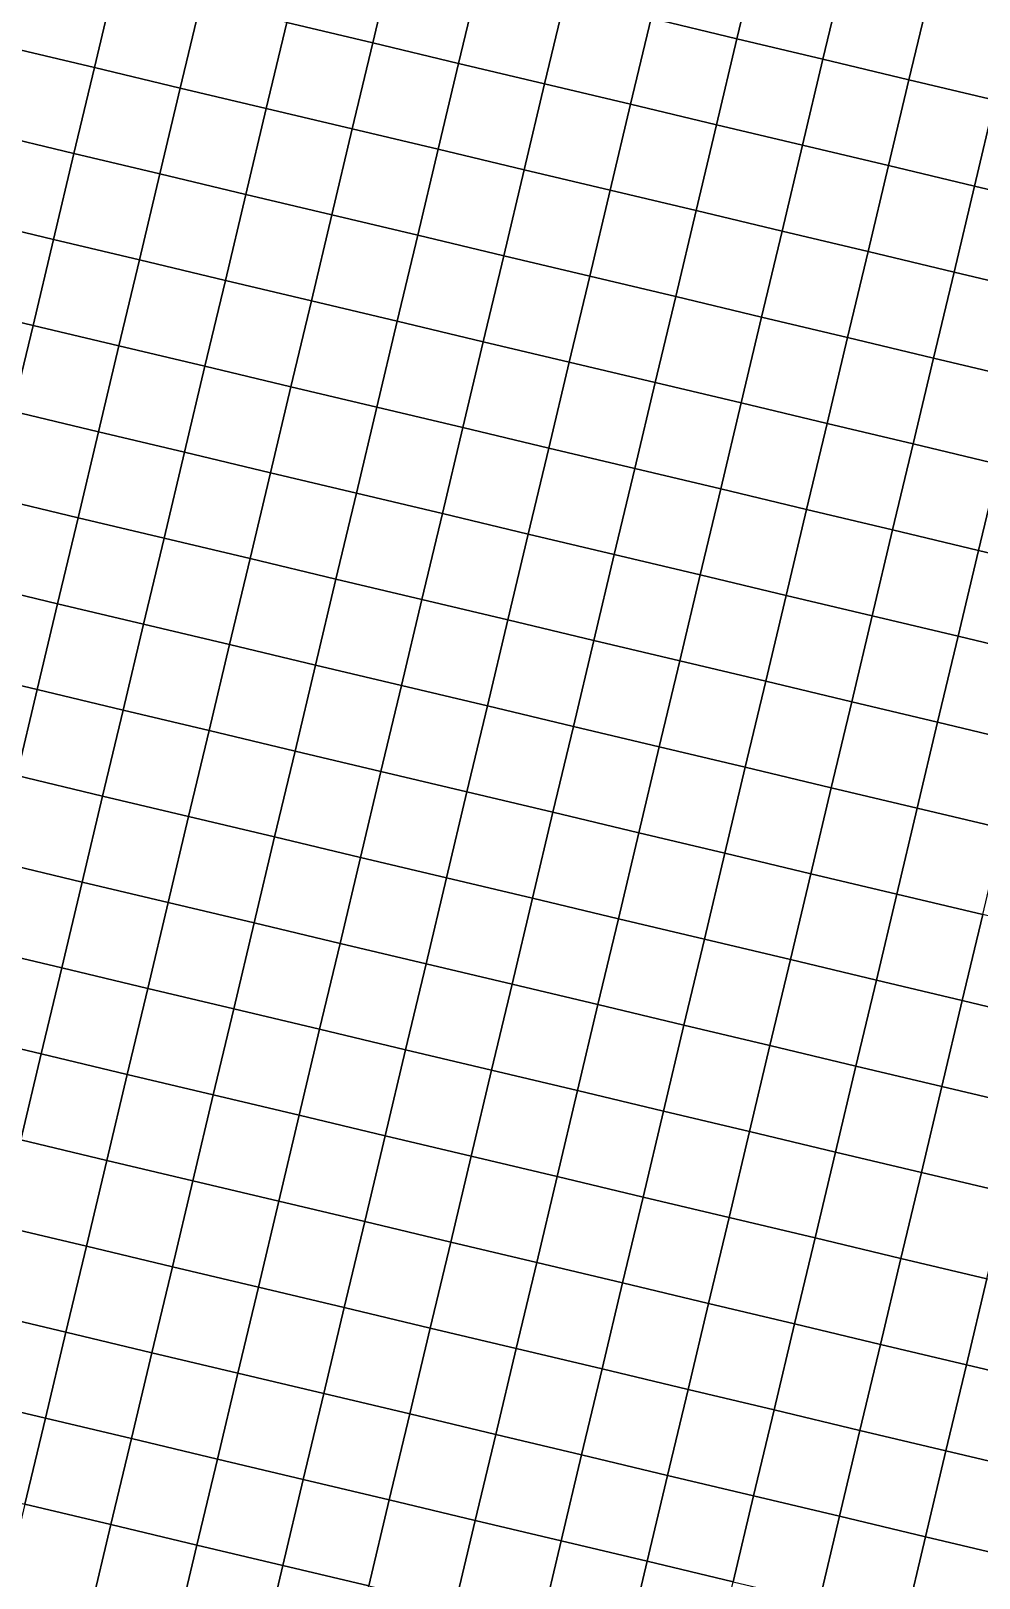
# Model space of a CAD drawing. Header units: metres. Extents: x 0.3 to 9.7, y -5.33 to 3.34.
# Drawn here: x 3.896 to 4.969, y -1.431 to 0.32 of the extents above; entities that cross this region are included whole.
import ezdxf

# ---------------------------------------------------------------- set-up
doc = ezdxf.new("R2010")
doc.units = ezdxf.units.M

msp = doc.modelspace()

# ---------------------------------------------------------------- linework, layer by layer
at = {"layer": 'C2_v2'}
for points in [[(4.2083, 0.427, -3.1062), (4.1851, 0.3297, -3.1166), (4.2824, 0.3065, -3.1062), (4.3056, 0.4038, -3.0946)], [(4.6206, 0.4317, -3.0964), (4.5974, 0.3344, -3.0922), (4.6947, 0.3112, -3.1057), (4.7179, 0.4085, -3.1023)], [(4.3056, 0.4038, -3.0946), (4.2824, 0.3065, -3.1062), (4.3797, 0.2834, -3.098), (4.4029, 0.3807, -3.0846)], [(4.7179, 0.4085, -3.1023), (4.6947, 0.3112, -3.1057), (4.792, 0.2881, -3.1088), (4.8151, 0.3854, -3.1059)], [(3.8933, 0.3991, -3.1587), (3.8701, 0.3018, -3.1673), (3.9674, 0.2787, -3.1427), (3.9906, 0.376, -3.1358)], [(4.8151, 0.3854, -3.1059), (4.792, 0.2881, -3.1088), (4.8893, 0.2649, -3.1054), (4.9124, 0.3622, -3.1014)], [(3.9906, 0.376, -3.1358), (3.9674, 0.2787, -3.1427), (4.0647, 0.2555, -3.1262), (4.0879, 0.3528, -3.1192)], [(4.4029, 0.3807, -3.0846), (4.3797, 0.2834, -3.098), (4.477, 0.2602, -3.1001), (4.5001, 0.3575, -3.0905)], [(4.0879, 0.3528, -3.1192), (4.0647, 0.2555, -3.1262), (4.162, 0.2324, -3.1248), (4.1851, 0.3297, -3.1166)], [(4.5001, 0.3575, -3.0905), (4.477, 0.2602, -3.1001), (4.5743, 0.2371, -3.1001), (4.5974, 0.3344, -3.0922)], [(4.9124, 0.3622, -3.1014), (4.8893, 0.2649, -3.1054), (4.9866, 0.2418, -3.1058), (5.0097, 0.3391, -3.1025)], [(4.5974, 0.3344, -3.0922), (4.5743, 0.2371, -3.1001), (4.6716, 0.214, -3.113), (4.6947, 0.3112, -3.1057)], [(4.1851, 0.3297, -3.1166), (4.162, 0.2324, -3.1248), (4.2593, 0.2093, -3.1153), (4.2824, 0.3065, -3.1062)], [(3.8701, 0.3018, -3.1673), (3.847, 0.2046, -3.1746), (3.9443, 0.1814, -3.1502), (3.9674, 0.2787, -3.1427)], [(4.2824, 0.3065, -3.1062), (4.2593, 0.2093, -3.1153), (4.3566, 0.1861, -3.1046), (4.3797, 0.2834, -3.098)], [(4.6947, 0.3112, -3.1057), (4.6716, 0.214, -3.113), (4.7688, 0.1908, -3.1165), (4.792, 0.2881, -3.1088)], [(4.3797, 0.2834, -3.098), (4.3566, 0.1861, -3.1046), (4.4538, 0.163, -3.1056), (4.477, 0.2602, -3.1001)], [(4.792, 0.2881, -3.1088), (4.7688, 0.1908, -3.1165), (4.8661, 0.1677, -3.1191), (4.8893, 0.2649, -3.1054)], [(3.9674, 0.2787, -3.1427), (3.9443, 0.1814, -3.1502), (4.0416, 0.1583, -3.1334), (4.0647, 0.2555, -3.1262)], [(4.8893, 0.2649, -3.1054), (4.8661, 0.1677, -3.1191), (4.9634, 0.1445, -3.1174), (4.9866, 0.2418, -3.1058)], [(4.0647, 0.2555, -3.1262), (4.0416, 0.1583, -3.1334), (4.1388, 0.1351, -3.1313), (4.162, 0.2324, -3.1248)], [(4.477, 0.2602, -3.1001), (4.4538, 0.163, -3.1056), (4.5511, 0.1398, -3.1038), (4.5743, 0.2371, -3.1001)], [(4.162, 0.2324, -3.1248), (4.1388, 0.1351, -3.1313), (4.2361, 0.112, -3.1203), (4.2593, 0.2093, -3.1153)], [(4.5743, 0.2371, -3.1001), (4.5511, 0.1398, -3.1038), (4.6484, 0.1167, -3.1116), (4.6716, 0.214, -3.113)], [(4.9866, 0.2418, -3.1058), (4.9634, 0.1445, -3.1174), (5.0607, 0.1214, -3.1044), (5.0838, 0.2187, -3.095)], [(4.6716, 0.214, -3.113), (4.6484, 0.1167, -3.1116), (4.7457, 0.0935, -3.1208), (4.7688, 0.1908, -3.1165)], [(3.847, 0.2046, -3.1746), (3.8238, 0.1073, -3.1803), (3.9211, 0.0841, -3.1563), (3.9443, 0.1814, -3.1502)], [(4.2593, 0.2093, -3.1153), (4.2361, 0.112, -3.1203), (4.3334, 0.0888, -3.1075), (4.3566, 0.1861, -3.1046)], [(3.9443, 0.1814, -3.1502), (3.9211, 0.0841, -3.1563), (4.0184, 0.061, -3.1396), (4.0416, 0.1583, -3.1334)], [(4.3566, 0.1861, -3.1046), (4.3334, 0.0888, -3.1075), (4.4307, 0.0657, -3.1071), (4.4538, 0.163, -3.1056)], [(4.7688, 0.1908, -3.1165), (4.7457, 0.0935, -3.1208), (4.843, 0.0704, -3.1181), (4.8661, 0.1677, -3.1191)], [(4.0416, 0.1583, -3.1334), (4.0184, 0.061, -3.1396), (4.1157, 0.0378, -3.1356), (4.1388, 0.1351, -3.1313)], [(4.4538, 0.163, -3.1056), (4.4307, 0.0657, -3.1071), (4.528, 0.0425, -3.1033), (4.5511, 0.1398, -3.1038)], [(4.8661, 0.1677, -3.1191), (4.843, 0.0704, -3.1181), (4.9403, 0.0472, -3.1176), (4.9634, 0.1445, -3.1174)], [(4.9634, 0.1445, -3.1174), (4.9403, 0.0472, -3.1176), (5.0376, 0.0241, -3.1046), (5.0607, 0.1214, -3.1044)], [(4.1388, 0.1351, -3.1313), (4.1157, 0.0378, -3.1356), (4.213, 0.0147, -3.1225), (4.2361, 0.112, -3.1203)], [(4.5511, 0.1398, -3.1038), (4.528, 0.0425, -3.1033), (4.6253, 0.0194, -3.1076), (4.6484, 0.1167, -3.1116)], [(3.8238, 0.1073, -3.1803), (3.8007, 0.01, -3.1761), (3.898, -0.0132, -3.1534), (3.9211, 0.0841, -3.1563)], [(4.2361, 0.112, -3.1203), (4.213, 0.0147, -3.1225), (4.3103, -0.0085, -3.1068), (4.3334, 0.0888, -3.1075)], [(4.6484, 0.1167, -3.1116), (4.6253, 0.0194, -3.1076), (4.7226, -0.0038, -3.1109), (4.7457, 0.0935, -3.1208)], [(4.3334, 0.0888, -3.1075), (4.3103, -0.0085, -3.1068), (4.4076, -0.0316, -3.1027), (4.4307, 0.0657, -3.1071)], [(4.7457, 0.0935, -3.1208), (4.7226, -0.0038, -3.1109), (4.8198, -0.0269, -3.1093), (4.843, 0.0704, -3.1181)], [(3.9211, 0.0841, -3.1563), (3.898, -0.0132, -3.1534), (3.9953, -0.0363, -3.1376), (4.0184, 0.061, -3.1396)], [(4.843, 0.0704, -3.1181), (4.8198, -0.0269, -3.1093), (4.9171, -0.0501, -3.1086), (4.9403, 0.0472, -3.1176)], [(4.0184, 0.061, -3.1396), (3.9953, -0.0363, -3.1376), (4.0926, -0.0595, -3.1324), (4.1157, 0.0378, -3.1356)], [(4.4307, 0.0657, -3.1071), (4.4076, -0.0316, -3.1027), (4.5048, -0.0548, -3.0969), (4.528, 0.0425, -3.1033)], [(4.1157, 0.0378, -3.1356), (4.0926, -0.0595, -3.1324), (4.1898, -0.0826, -3.119), (4.213, 0.0147, -3.1225)], [(4.528, 0.0425, -3.1033), (4.5048, -0.0548, -3.0969), (4.6021, -0.0779, -3.0988), (4.6253, 0.0194, -3.1076)], [(4.9403, 0.0472, -3.1176), (4.9171, -0.0501, -3.1086), (5.0144, -0.0732, -3.0968), (5.0376, 0.0241, -3.1046)], [(4.6253, 0.0194, -3.1076), (4.6021, -0.0779, -3.0988), (4.6994, -0.101, -3.0965), (4.7226, -0.0038, -3.1109)], [(3.8007, 0.01, -3.1761), (3.7776, -0.0873, -3.1614), (3.8748, -0.1104, -3.1417), (3.898, -0.0132, -3.1534)], [(4.213, 0.0147, -3.1225), (4.1898, -0.0826, -3.119), (4.2871, -0.1057, -3.1041), (4.3103, -0.0085, -3.1068)], [(3.898, -0.0132, -3.1534), (3.8748, -0.1104, -3.1417), (3.9721, -0.1336, -3.1287), (3.9953, -0.0363, -3.1376)], [(4.3103, -0.0085, -3.1068), (4.2871, -0.1057, -3.1041), (4.3844, -0.1289, -3.1002), (4.4076, -0.0316, -3.1027)], [(4.7226, -0.0038, -3.1109), (4.6994, -0.101, -3.0965), (4.7967, -0.1242, -3.0918), (4.8198, -0.0269, -3.1093)], [(4.4076, -0.0316, -3.1027), (4.3844, -0.1289, -3.1002), (4.4817, -0.152, -3.0951), (4.5048, -0.0548, -3.0969)], [(4.8198, -0.0269, -3.1093), (4.7967, -0.1242, -3.0918), (4.894, -0.1473, -3.0895), (4.9171, -0.0501, -3.1086)], [(3.9953, -0.0363, -3.1376), (3.9721, -0.1336, -3.1287), (4.0694, -0.1567, -3.1221), (4.0926, -0.0595, -3.1324)], [(4.9171, -0.0501, -3.1086), (4.894, -0.1473, -3.0895), (4.9913, -0.1705, -3.084), (5.0144, -0.0732, -3.0968)], [(4.0926, -0.0595, -3.1324), (4.0694, -0.1567, -3.1221), (4.1667, -0.1799, -3.1119), (4.1898, -0.0826, -3.119)], [(4.5048, -0.0548, -3.0969), (4.4817, -0.152, -3.0951), (4.579, -0.1752, -3.0969), (4.6021, -0.0779, -3.0988)], [(4.1898, -0.0826, -3.119), (4.1667, -0.1799, -3.1119), (4.264, -0.203, -3.1018), (4.2871, -0.1057, -3.1041)], [(4.6021, -0.0779, -3.0988), (4.579, -0.1752, -3.0969), (4.6763, -0.1983, -3.0926), (4.6994, -0.101, -3.0965)], [(4.6994, -0.101, -3.0965), (4.6763, -0.1983, -3.0926), (4.7735, -0.2215, -3.0854), (4.7967, -0.1242, -3.0918)], [(3.8748, -0.1104, -3.1417), (3.8517, -0.2077, -3.1352), (3.949, -0.2309, -3.1232), (3.9721, -0.1336, -3.1287)], [(4.2871, -0.1057, -3.1041), (4.264, -0.203, -3.1018), (4.3613, -0.2262, -3.0998), (4.3844, -0.1289, -3.1002)], [(3.9721, -0.1336, -3.1287), (3.949, -0.2309, -3.1232), (4.0463, -0.254, -3.1156), (4.0694, -0.1567, -3.1221)], [(4.3844, -0.1289, -3.1002), (4.3613, -0.2262, -3.0998), (4.4585, -0.2493, -3.0973), (4.4817, -0.152, -3.0951)], [(4.7967, -0.1242, -3.0918), (4.7735, -0.2215, -3.0854), (4.8708, -0.2446, -3.0863), (4.894, -0.1473, -3.0895)], [(4.0694, -0.1567, -3.1221), (4.0463, -0.254, -3.1156), (4.1436, -0.2772, -3.1075), (4.1667, -0.1799, -3.1119)], [(4.4817, -0.152, -3.0951), (4.4585, -0.2493, -3.0973), (4.5558, -0.2725, -3.0998), (4.579, -0.1752, -3.0969)], [(4.894, -0.1473, -3.0895), (4.8708, -0.2446, -3.0863), (4.9681, -0.2678, -3.0831), (4.9913, -0.1705, -3.084)], [(4.9913, -0.1705, -3.084), (4.9681, -0.2678, -3.0831), (5.0654, -0.2909, -3.0671), (5.0885, -0.1936, -3.0671)], [(4.1667, -0.1799, -3.1119), (4.1436, -0.2772, -3.1075), (4.2408, -0.3003, -3.0981), (4.264, -0.203, -3.1018)], [(4.579, -0.1752, -3.0969), (4.5558, -0.2725, -3.0998), (4.6531, -0.2956, -3.0931), (4.6763, -0.1983, -3.0926)], [(3.8517, -0.2077, -3.1352), (3.8286, -0.305, -3.1321), (3.9258, -0.3282, -3.1187), (3.949, -0.2309, -3.1232)], [(4.264, -0.203, -3.1018), (4.2408, -0.3003, -3.0981), (4.3381, -0.3235, -3.0963), (4.3613, -0.2262, -3.0998)], [(4.6763, -0.1983, -3.0926), (4.6531, -0.2956, -3.0931), (4.7504, -0.3188, -3.0892), (4.7735, -0.2215, -3.0854)], [(4.3613, -0.2262, -3.0998), (4.3381, -0.3235, -3.0963), (4.4354, -0.3466, -3.0947), (4.4585, -0.2493, -3.0973)], [(4.7735, -0.2215, -3.0854), (4.7504, -0.3188, -3.0892), (4.8477, -0.3419, -3.0943), (4.8708, -0.2446, -3.0863)], [(3.949, -0.2309, -3.1232), (3.9258, -0.3282, -3.1187), (4.0231, -0.3513, -3.1098), (4.0463, -0.254, -3.1156)], [(4.8708, -0.2446, -3.0863), (4.8477, -0.3419, -3.0943), (4.945, -0.3651, -3.0916), (4.9681, -0.2678, -3.0831)], [(4.0463, -0.254, -3.1156), (4.0231, -0.3513, -3.1098), (4.1204, -0.3745, -3.102), (4.1436, -0.2772, -3.1075)], [(4.4585, -0.2493, -3.0973), (4.4354, -0.3466, -3.0947), (4.5327, -0.3698, -3.0964), (4.5558, -0.2725, -3.0998)], [(4.1436, -0.2772, -3.1075), (4.1204, -0.3745, -3.102), (4.2177, -0.3976, -3.0941), (4.2408, -0.3003, -3.0981)], [(4.5558, -0.2725, -3.0998), (4.5327, -0.3698, -3.0964), (4.63, -0.3929, -3.087), (4.6531, -0.2956, -3.0931)], [(4.9681, -0.2678, -3.0831), (4.945, -0.3651, -3.0916), (5.0423, -0.3882, -3.0752), (5.0654, -0.2909, -3.0671)], [(4.6531, -0.2956, -3.0931), (4.63, -0.3929, -3.087), (4.7273, -0.416, -3.0852), (4.7504, -0.3188, -3.0892)], [(3.8286, -0.305, -3.1321), (3.8054, -0.4023, -3.1338), (3.9027, -0.4254, -3.1199), (3.9258, -0.3282, -3.1187)], [(4.2408, -0.3003, -3.0981), (4.2177, -0.3976, -3.0941), (4.315, -0.4207, -3.0927), (4.3381, -0.3235, -3.0963)], [(3.9258, -0.3282, -3.1187), (3.9027, -0.4254, -3.1199), (4, -0.4486, -3.1088), (4.0231, -0.3513, -3.1098)], [(4.3381, -0.3235, -3.0963), (4.315, -0.4207, -3.0927), (4.4123, -0.4439, -3.0897), (4.4354, -0.3466, -3.0947)], [(4.7504, -0.3188, -3.0892), (4.7273, -0.416, -3.0852), (4.8245, -0.4392, -3.0892), (4.8477, -0.3419, -3.0943)], [(4.4354, -0.3466, -3.0947), (4.4123, -0.4439, -3.0897), (4.5095, -0.467, -3.0895), (4.5327, -0.3698, -3.0964)], [(4.8477, -0.3419, -3.0943), (4.8245, -0.4392, -3.0892), (4.9218, -0.4623, -3.0859), (4.945, -0.3651, -3.0916)], [(4.0231, -0.3513, -3.1098), (4, -0.4486, -3.1088), (4.0973, -0.4717, -3.0989), (4.1204, -0.3745, -3.102)], [(4.945, -0.3651, -3.0916), (4.9218, -0.4623, -3.0859), (5.0191, -0.4855, -3.0702), (5.0423, -0.3882, -3.0752)], [(4.1204, -0.3745, -3.102), (4.0973, -0.4717, -3.0989), (4.1945, -0.4949, -3.0903), (4.2177, -0.3976, -3.0941)], [(4.5327, -0.3698, -3.0964), (4.5095, -0.467, -3.0895), (4.6068, -0.4902, -3.0789), (4.63, -0.3929, -3.087)], [(3.8054, -0.4023, -3.1338), (3.7823, -0.4996, -3.1298), (3.8795, -0.5227, -3.1153), (3.9027, -0.4254, -3.1199)], [(4.2177, -0.3976, -3.0941), (4.1945, -0.4949, -3.0903), (4.2918, -0.518, -3.0872), (4.315, -0.4207, -3.0927)], [(4.63, -0.3929, -3.087), (4.6068, -0.4902, -3.0789), (4.7041, -0.5133, -3.0767), (4.7273, -0.416, -3.0852)], [(4.7273, -0.416, -3.0852), (4.7041, -0.5133, -3.0767), (4.8014, -0.5365, -3.0773), (4.8245, -0.4392, -3.0892)], [(3.9027, -0.4254, -3.1199), (3.8795, -0.5227, -3.1153), (3.9768, -0.5459, -3.1047), (4, -0.4486, -3.1088)], [(4.315, -0.4207, -3.0927), (4.2918, -0.518, -3.0872), (4.3891, -0.5412, -3.0848), (4.4123, -0.4439, -3.0897)], [(4, -0.4486, -3.1088), (3.9768, -0.5459, -3.1047), (4.0741, -0.569, -3.0936), (4.0973, -0.4717, -3.0989)], [(4.4123, -0.4439, -3.0897), (4.3891, -0.5412, -3.0848), (4.4864, -0.5643, -3.0825), (4.5095, -0.467, -3.0895)], [(4.8245, -0.4392, -3.0892), (4.8014, -0.5365, -3.0773), (4.8987, -0.5596, -3.0739), (4.9218, -0.4623, -3.0859)], [(4.0973, -0.4717, -3.0989), (4.0741, -0.569, -3.0936), (4.1714, -0.5922, -3.0834), (4.1945, -0.4949, -3.0903)], [(4.5095, -0.467, -3.0895), (4.4864, -0.5643, -3.0825), (4.5837, -0.5875, -3.0765), (4.6068, -0.4902, -3.0789)], [(4.9218, -0.4623, -3.0859), (4.8987, -0.5596, -3.0739), (4.996, -0.5828, -3.0624), (5.0191, -0.4855, -3.0702)], [(4.6068, -0.4902, -3.0789), (4.5837, -0.5875, -3.0765), (4.681, -0.6106, -3.0662), (4.7041, -0.5133, -3.0767)], [(4.1945, -0.4949, -3.0903), (4.1714, -0.5922, -3.0834), (4.2687, -0.6153, -3.0761), (4.2918, -0.518, -3.0872)], [(3.8795, -0.5227, -3.1153), (3.8564, -0.62, -3.1065), (3.9537, -0.6432, -3.0958), (3.9768, -0.5459, -3.1047)], [(4.2918, -0.518, -3.0872), (4.2687, -0.6153, -3.0761), (4.366, -0.6385, -3.0712), (4.3891, -0.5412, -3.0848)], [(4.7041, -0.5133, -3.0767), (4.681, -0.6106, -3.0662), (4.7783, -0.6338, -3.0638), (4.8014, -0.5365, -3.0773)], [(4.3891, -0.5412, -3.0848), (4.366, -0.6385, -3.0712), (4.4633, -0.6616, -3.0663), (4.4864, -0.5643, -3.0825)], [(4.8014, -0.5365, -3.0773), (4.7783, -0.6338, -3.0638), (4.8755, -0.6569, -3.0606), (4.8987, -0.5596, -3.0739)], [(3.9768, -0.5459, -3.1047), (3.9537, -0.6432, -3.0958), (4.051, -0.6663, -3.0842), (4.0741, -0.569, -3.0936)], [(4.8987, -0.5596, -3.0739), (4.8755, -0.6569, -3.0606), (4.9728, -0.68, -3.0515), (4.996, -0.5828, -3.0624)], [(4.0741, -0.569, -3.0936), (4.051, -0.6663, -3.0842), (4.1483, -0.6895, -3.0738), (4.1714, -0.5922, -3.0834)], [(4.4864, -0.5643, -3.0825), (4.4633, -0.6616, -3.0663), (4.5605, -0.6848, -3.0623), (4.5837, -0.5875, -3.0765)], [(4.1714, -0.5922, -3.0834), (4.1483, -0.6895, -3.0738), (4.2455, -0.7126, -3.0627), (4.2687, -0.6153, -3.0761)], [(4.5837, -0.5875, -3.0765), (4.5605, -0.6848, -3.0623), (4.6578, -0.7079, -3.0559), (4.681, -0.6106, -3.0662)], [(4.681, -0.6106, -3.0662), (4.6578, -0.7079, -3.0559), (4.7551, -0.731, -3.052), (4.7783, -0.6338, -3.0638)], [(3.8564, -0.62, -3.1065), (3.8333, -0.7173, -3.1005), (3.9305, -0.7404, -3.089), (3.9537, -0.6432, -3.0958)], [(4.2687, -0.6153, -3.0761), (4.2455, -0.7126, -3.0627), (4.3428, -0.7357, -3.0561), (4.366, -0.6385, -3.0712)], [(3.9537, -0.6432, -3.0958), (3.9305, -0.7404, -3.089), (4.0278, -0.7636, -3.0759), (4.051, -0.6663, -3.0842)], [(4.366, -0.6385, -3.0712), (4.3428, -0.7357, -3.0561), (4.4401, -0.7589, -3.0557), (4.4633, -0.6616, -3.0663)], [(4.7783, -0.6338, -3.0638), (4.7551, -0.731, -3.052), (4.8524, -0.7542, -3.0456), (4.8755, -0.6569, -3.0606)], [(4.4633, -0.6616, -3.0663), (4.4401, -0.7589, -3.0557), (4.5374, -0.782, -3.0491), (4.5605, -0.6848, -3.0623)], [(4.8755, -0.6569, -3.0606), (4.8524, -0.7542, -3.0456), (4.9497, -0.7773, -3.0384), (4.9728, -0.68, -3.0515)], [(4.051, -0.6663, -3.0842), (4.0278, -0.7636, -3.0759), (4.1251, -0.7867, -3.0624), (4.1483, -0.6895, -3.0738)], [(4.9728, -0.68, -3.0515), (4.9497, -0.7773, -3.0384), (5.047, -0.8005, -3.0325), (5.0701, -0.7032, -3.045)], [(4.1483, -0.6895, -3.0738), (4.1251, -0.7867, -3.0624), (4.2224, -0.8099, -3.0508), (4.2455, -0.7126, -3.0627)], [(4.5605, -0.6848, -3.0623), (4.5374, -0.782, -3.0491), (4.6347, -0.8052, -3.0445), (4.6578, -0.7079, -3.0559)], [(3.8333, -0.7173, -3.1005), (3.8101, -0.8146, -3.0975), (3.9074, -0.8377, -3.0853), (3.9305, -0.7404, -3.089)], [(4.2455, -0.7126, -3.0627), (4.2224, -0.8099, -3.0508), (4.3197, -0.833, -3.0424), (4.3428, -0.7357, -3.0561)], [(4.6578, -0.7079, -3.0559), (4.6347, -0.8052, -3.0445), (4.732, -0.8283, -3.0426), (4.7551, -0.731, -3.052)], [(4.7551, -0.731, -3.052), (4.732, -0.8283, -3.0426), (4.8292, -0.8515, -3.0361), (4.8524, -0.7542, -3.0456)], [(3.9305, -0.7404, -3.089), (3.9074, -0.8377, -3.0853), (4.0047, -0.8609, -3.0719), (4.0278, -0.7636, -3.0759)], [(4.3428, -0.7357, -3.0561), (4.3197, -0.833, -3.0424), (4.417, -0.8562, -3.0385), (4.4401, -0.7589, -3.0557)], [(4.0278, -0.7636, -3.0759), (4.0047, -0.8609, -3.0719), (4.102, -0.884, -3.0579), (4.1251, -0.7867, -3.0624)], [(4.4401, -0.7589, -3.0557), (4.417, -0.8562, -3.0385), (4.5142, -0.8793, -3.033), (4.5374, -0.782, -3.0491)], [(4.8524, -0.7542, -3.0456), (4.8292, -0.8515, -3.0361), (4.9265, -0.8746, -3.0301), (4.9497, -0.7773, -3.0384)], [(4.1251, -0.7867, -3.0624), (4.102, -0.884, -3.0579), (4.1992, -0.9072, -3.0416), (4.2224, -0.8099, -3.0508)], [(4.5374, -0.782, -3.0491), (4.5142, -0.8793, -3.033), (4.6115, -0.9025, -3.028), (4.6347, -0.8052, -3.0445)], [(4.9497, -0.7773, -3.0384), (4.9265, -0.8746, -3.0301), (5.0238, -0.8978, -3.0252), (5.047, -0.8005, -3.0325)], [(4.6347, -0.8052, -3.0445), (4.6115, -0.9025, -3.028), (4.7088, -0.9256, -3.0211), (4.732, -0.8283, -3.0426)], [(3.8101, -0.8146, -3.0975), (3.787, -0.9119, -3.0958), (3.8842, -0.935, -3.0843), (3.9074, -0.8377, -3.0853)], [(4.2224, -0.8099, -3.0508), (4.1992, -0.9072, -3.0416), (4.2965, -0.9303, -3.0314), (4.3197, -0.833, -3.0424)], [(3.9074, -0.8377, -3.0853), (3.8842, -0.935, -3.0843), (3.9815, -0.9582, -3.0696), (4.0047, -0.8609, -3.0719)], [(4.3197, -0.833, -3.0424), (4.2965, -0.9303, -3.0314), (4.3938, -0.9535, -3.0268), (4.417, -0.8562, -3.0385)], [(4.732, -0.8283, -3.0426), (4.7088, -0.9256, -3.0211), (4.8061, -0.9488, -3.0159), (4.8292, -0.8515, -3.0361)], [(4.417, -0.8562, -3.0385), (4.3938, -0.9535, -3.0268), (4.4911, -0.9766, -3.0195), (4.5142, -0.8793, -3.033)], [(4.8292, -0.8515, -3.0361), (4.8061, -0.9488, -3.0159), (4.9034, -0.9719, -3.014), (4.9265, -0.8746, -3.0301)], [(4.0047, -0.8609, -3.0719), (3.9815, -0.9582, -3.0696), (4.0788, -0.9813, -3.0568), (4.102, -0.884, -3.0579)], [(4.9265, -0.8746, -3.0301), (4.9034, -0.9719, -3.014), (5.0007, -0.995, -3.0105), (5.0238, -0.8978, -3.0252)], [(4.102, -0.884, -3.0579), (4.0788, -0.9813, -3.0568), (4.1761, -1.0045, -3.0386), (4.1992, -0.9072, -3.0416)], [(4.5142, -0.8793, -3.033), (4.4911, -0.9766, -3.0195), (4.5884, -0.9998, -3.0114), (4.6115, -0.9025, -3.028)], [(4.1992, -0.9072, -3.0416), (4.1761, -1.0045, -3.0386), (4.2734, -1.0276, -3.0271), (4.2965, -0.9303, -3.0314)], [(4.6115, -0.9025, -3.028), (4.5884, -0.9998, -3.0114), (4.6857, -1.0229, -3.0024), (4.7088, -0.9256, -3.0211)], [(4.7088, -0.9256, -3.0211), (4.6857, -1.0229, -3.0024), (4.783, -1.046, -2.9977), (4.8061, -0.9488, -3.0159)], [(3.8842, -0.935, -3.0843), (3.8611, -1.0323, -3.0804), (3.9584, -1.0554, -3.065), (3.9815, -0.9582, -3.0696)], [(4.2965, -0.9303, -3.0314), (4.2734, -1.0276, -3.0271), (4.3707, -1.0507, -3.0221), (4.3938, -0.9535, -3.0268)], [(3.9815, -0.9582, -3.0696), (3.9584, -1.0554, -3.065), (4.0557, -1.0786, -3.0508), (4.0788, -0.9813, -3.0568)], [(4.3938, -0.9535, -3.0268), (4.3707, -1.0507, -3.0221), (4.468, -1.0739, -3.0117), (4.4911, -0.9766, -3.0195)], [(4.8061, -0.9488, -3.0159), (4.783, -1.046, -2.9977), (4.8802, -1.0692, -3.0001), (4.9034, -0.9719, -3.014)], [(4.4911, -0.9766, -3.0195), (4.468, -1.0739, -3.0117), (4.5652, -1.097, -3.0006), (4.5884, -0.9998, -3.0114)], [(4.9034, -0.9719, -3.014), (4.8802, -1.0692, -3.0001), (4.9775, -1.0923, -2.9971), (5.0007, -0.995, -3.0105)], [(4.0788, -0.9813, -3.0568), (4.0557, -1.0786, -3.0508), (4.153, -1.1017, -3.0317), (4.1761, -1.0045, -3.0386)], [(4.1761, -1.0045, -3.0386), (4.153, -1.1017, -3.0317), (4.2502, -1.1249, -3.0182), (4.2734, -1.0276, -3.0271)], [(4.5884, -0.9998, -3.0114), (4.5652, -1.097, -3.0006), (4.6625, -1.1202, -2.9928), (4.6857, -1.0229, -3.0024)], [(3.8611, -1.0323, -3.0804), (3.838, -1.1296, -3.0704), (3.9352, -1.1527, -3.0551), (3.9584, -1.0554, -3.065)], [(4.2734, -1.0276, -3.0271), (4.2502, -1.1249, -3.0182), (4.3475, -1.148, -3.0113), (4.3707, -1.0507, -3.0221)], [(4.6857, -1.0229, -3.0024), (4.6625, -1.1202, -2.9928), (4.7598, -1.1433, -2.9883), (4.783, -1.046, -2.9977)], [(4.783, -1.046, -2.9977), (4.7598, -1.1433, -2.9883), (4.8571, -1.1665, -2.9923), (4.8802, -1.0692, -3.0001)], [(3.9584, -1.0554, -3.065), (3.9352, -1.1527, -3.0551), (4.0325, -1.1759, -3.0404), (4.0557, -1.0786, -3.0508)], [(4.3707, -1.0507, -3.0221), (4.3475, -1.148, -3.0113), (4.4448, -1.1712, -2.9997), (4.468, -1.0739, -3.0117)], [(4.0557, -1.0786, -3.0508), (4.0325, -1.1759, -3.0404), (4.1298, -1.199, -3.0189), (4.153, -1.1017, -3.0317)], [(4.468, -1.0739, -3.0117), (4.4448, -1.1712, -2.9997), (4.5421, -1.1943, -2.9878), (4.5652, -1.097, -3.0006)], [(4.8802, -1.0692, -3.0001), (4.8571, -1.1665, -2.9923), (4.9544, -1.1896, -2.9901), (4.9775, -1.0923, -2.9971)], [(4.153, -1.1017, -3.0317), (4.1298, -1.199, -3.0189), (4.2271, -1.2222, -3.0041), (4.2502, -1.1249, -3.0182)], [(4.5652, -1.097, -3.0006), (4.5421, -1.1943, -2.9878), (4.6394, -1.2175, -2.978), (4.6625, -1.1202, -2.9928)], [(4.9775, -1.0923, -2.9971), (4.9544, -1.1896, -2.9901), (5.0517, -1.2128, -2.9924), (5.0748, -1.1155, -3.0005)], [(4.6625, -1.1202, -2.9928), (4.6394, -1.2175, -2.978), (4.7367, -1.2406, -2.9733), (4.7598, -1.1433, -2.9883)], [(3.838, -1.1296, -3.0704), (3.8148, -1.2269, -3.0656), (3.9121, -1.25, -3.0501), (3.9352, -1.1527, -3.0551)], [(4.2502, -1.1249, -3.0182), (4.2271, -1.2222, -3.0041), (4.3244, -1.2453, -2.9964), (4.3475, -1.148, -3.0113)], [(3.9352, -1.1527, -3.0551), (3.9121, -1.25, -3.0501), (4.0094, -1.2732, -3.0346), (4.0325, -1.1759, -3.0404)], [(4.3475, -1.148, -3.0113), (4.3244, -1.2453, -2.9964), (4.4217, -1.2685, -2.985), (4.4448, -1.1712, -2.9997)], [(4.7598, -1.1433, -2.9883), (4.7367, -1.2406, -2.9733), (4.8339, -1.2638, -2.9784), (4.8571, -1.1665, -2.9923)], [(4.4448, -1.1712, -2.9997), (4.4217, -1.2685, -2.985), (4.5189, -1.2916, -2.9723), (4.5421, -1.1943, -2.9878)], [(4.8571, -1.1665, -2.9923), (4.8339, -1.2638, -2.9784), (4.9312, -1.2869, -2.9762), (4.9544, -1.1896, -2.9901)], [(4.0325, -1.1759, -3.0404), (4.0094, -1.2732, -3.0346), (4.1067, -1.2963, -3.0117), (4.1298, -1.199, -3.0189)], [(4.9544, -1.1896, -2.9901), (4.9312, -1.2869, -2.9762), (5.0285, -1.31, -2.9784), (5.0517, -1.2128, -2.9924)], [(4.1298, -1.199, -3.0189), (4.1067, -1.2963, -3.0117), (4.2039, -1.3195, -2.9966), (4.2271, -1.2222, -3.0041)], [(4.5421, -1.1943, -2.9878), (4.5189, -1.2916, -2.9723), (4.6162, -1.3148, -2.9616), (4.6394, -1.2175, -2.978)], [(4.2271, -1.2222, -3.0041), (4.2039, -1.3195, -2.9966), (4.3012, -1.3426, -2.9875), (4.3244, -1.2453, -2.9964)], [(4.6394, -1.2175, -2.978), (4.6162, -1.3148, -2.9616), (4.7135, -1.3379, -2.9571), (4.7367, -1.2406, -2.9733)], [(3.8148, -1.2269, -3.0656), (3.7917, -1.3242, -3.07), (3.8889, -1.3473, -3.0546), (3.9121, -1.25, -3.0501)], [(4.7367, -1.2406, -2.9733), (4.7135, -1.3379, -2.9571), (4.8108, -1.361, -2.9617), (4.8339, -1.2638, -2.9784)], [(3.9121, -1.25, -3.0501), (3.8889, -1.3473, -3.0546), (3.9862, -1.3704, -3.0384), (4.0094, -1.2732, -3.0346)], [(4.3244, -1.2453, -2.9964), (4.3012, -1.3426, -2.9875), (4.3985, -1.3657, -2.9744), (4.4217, -1.2685, -2.985)], [(4.0094, -1.2732, -3.0346), (3.9862, -1.3704, -3.0384), (4.0835, -1.3936, -3.0142), (4.1067, -1.2963, -3.0117)], [(4.4217, -1.2685, -2.985), (4.3985, -1.3657, -2.9744), (4.4958, -1.3889, -2.9619), (4.5189, -1.2916, -2.9723)], [(4.8339, -1.2638, -2.9784), (4.8108, -1.361, -2.9617), (4.9081, -1.3842, -2.9612), (4.9312, -1.2869, -2.9762)], [(4.5189, -1.2916, -2.9723), (4.4958, -1.3889, -2.9619), (4.5931, -1.412, -2.9491), (4.6162, -1.3148, -2.9616)], [(4.9312, -1.2869, -2.9762), (4.9081, -1.3842, -2.9612), (5.0054, -1.4073, -2.9662), (5.0285, -1.31, -2.9784)], [(4.1067, -1.2963, -3.0117), (4.0835, -1.3936, -3.0142), (4.1808, -1.4167, -2.9977), (4.2039, -1.3195, -2.9966)], [(4.2039, -1.3195, -2.9966), (4.1808, -1.4167, -2.9977), (4.2781, -1.4399, -2.9893), (4.3012, -1.3426, -2.9875)], [(4.6162, -1.3148, -2.9616), (4.5931, -1.412, -2.9491), (4.6904, -1.4352, -2.9432), (4.7135, -1.3379, -2.9571)], [(3.8889, -1.3473, -3.0546), (3.8658, -1.4446, -3.0692), (3.9631, -1.4677, -3.0536), (3.9862, -1.3704, -3.0384)], [(4.3012, -1.3426, -2.9875), (4.2781, -1.4399, -2.9893), (4.3754, -1.463, -2.9748), (4.3985, -1.3657, -2.9744)], [(4.7135, -1.3379, -2.9571), (4.6904, -1.4352, -2.9432), (4.7877, -1.4583, -2.9469), (4.8108, -1.361, -2.9617)], [(4.3985, -1.3657, -2.9744), (4.3754, -1.463, -2.9748), (4.4727, -1.4862, -2.9603), (4.4958, -1.3889, -2.9619)], [(4.8108, -1.361, -2.9617), (4.7877, -1.4583, -2.9469), (4.8849, -1.4815, -2.9482), (4.9081, -1.3842, -2.9612)], [(3.9862, -1.3704, -3.0384), (3.9631, -1.4677, -3.0536), (4.0604, -1.4909, -3.0263), (4.0835, -1.3936, -3.0142)], [(4.0835, -1.3936, -3.0142), (4.0604, -1.4909, -3.0263), (4.1577, -1.514, -3.0114), (4.1808, -1.4167, -2.9977)], [(4.4958, -1.3889, -2.9619), (4.4727, -1.4862, -2.9603), (4.5699, -1.5093, -2.9459), (4.5931, -1.412, -2.9491)], [(4.9081, -1.3842, -2.9612), (4.8849, -1.4815, -2.9482), (4.9822, -1.5046, -2.954), (5.0054, -1.4073, -2.9662)], [(4.1808, -1.4167, -2.9977), (4.1577, -1.514, -3.0114), (4.2549, -1.5372, -3.0047), (4.2781, -1.4399, -2.9893)], [(4.5931, -1.412, -2.9491), (4.5699, -1.5093, -2.9459), (4.6672, -1.5325, -2.936), (4.6904, -1.4352, -2.9432)]]:
    msp.add_3dface(points, dxfattribs=at)

doc.saveas('drawing.dxf')
